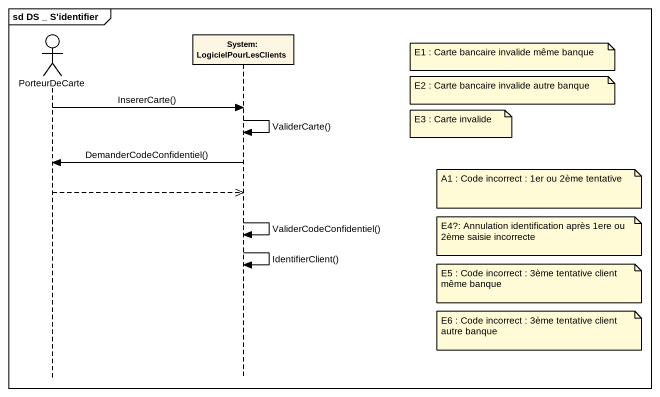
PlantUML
@startuml
mainframe sd DS _ S'identifier
hide footbox
actor PorteurDeCarte
participant "System: LogicielPourLesClients" as System_LogicielPourLesClient

note right of System_LogicielPourLesClient : E1 : Carte bancaire invalide même banque
note right of System_LogicielPourLesClient : E2 : Carte bancaire invalide autre banque
PorteurDeCarte -> System_LogicielPourLesClient : InsererCarte()
System_LogicielPourLesClient -> System_LogicielPourLesClient : ValiderCarte()
note right of System_LogicielPourLesClient : E3 : Carte invalide
System_LogicielPourLesClient -> PorteurDeCarte : DemanderCodeConfidentiel()
note right of System_LogicielPourLesClient : A1 : Code incorrect : 1er ou 2ème tentative
PorteurDeCarte -->> System_LogicielPourLesClient
System_LogicielPourLesClient -> System_LogicielPourLesClient : ValiderCodeConfidentiel()
note right of System_LogicielPourLesClient : E4?: Annulation identification après 1ere ou 2ème saisie incorrecte
System_LogicielPourLesClient -> System_LogicielPourLesClient : IdentifierClient()
note right of System_LogicielPourLesClient : E5 : Code incorrect : 3ème tentative client même banque
note right of System_LogicielPourLesClient : E6 : Code incorrect : 3ème tentative client autre banque
@enduml
